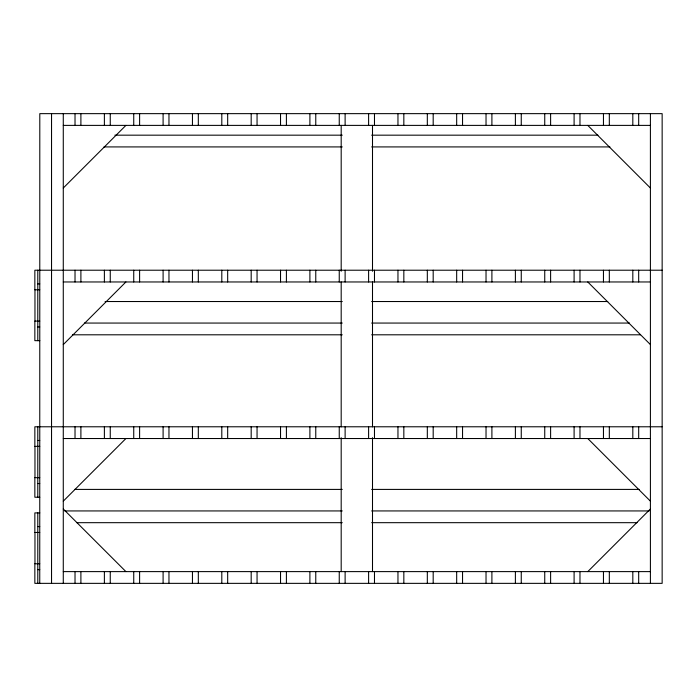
<?xml version="1.0" encoding="UTF-8"?>
<svg xmlns="http://www.w3.org/2000/svg" width="697" height="697" viewBox="0 0 697 697"><rect width="100%" height="100%" fill="white"/><g stroke="black" fill="none" stroke-linecap="round" stroke-linejoin="round"><path stroke-width="1.05" d="M63.279 188.016L125.913 125.39M63.279 344.588L125.913 281.963M63.279 501.152L125.913 438.526M587.78 571.61L650.406 508.984M63.279 125.39L650.406 125.39M114.874 135.174L342.271 135.174M371.649 135.174L597.956 135.174M103.992 146.919L342.271 146.919M371.649 146.919L609.927 146.919M662.15 270.218L34.85 270.218L34.85 289.786L39.746 289.786M63.279 281.963L650.406 281.963M37.786 283.914L39.746 283.914M105.081 301.531L342.271 301.531M371.649 301.531L607.749 301.531M39.746 321.099L34.85 321.099L34.85 340.667L39.799 340.667M84.407 323.06L342.271 323.06M371.649 323.06L629.513 323.06M37.786 326.971L39.746 326.971M72.436 334.804L342.271 334.804M371.649 334.804L640.386 334.804M662.15 426.782L34.85 426.782L34.85 446.35L39.746 446.35M63.279 438.526L650.406 438.526M37.786 440.487L39.746 440.487M39.746 477.672L34.85 477.672L34.85 497.24L39.799 497.24M37.786 483.535L39.746 483.535M74.614 489.407L342.271 489.407M371.649 489.407L639.297 489.407M64.821 510.936L342.271 510.936M371.649 510.936L649.09 510.936M39.799 512.896L34.85 512.896L34.85 532.464L39.746 532.464M76.792 522.68L342.271 522.68M371.649 522.68L637.128 522.68M37.786 526.592L39.746 526.592M39.746 563.777L34.85 563.777L34.85 583.354L662.15 583.354L662.15 113.646L39.799 113.646L39.746 583.354M37.786 569.649L39.746 569.649M63.279 571.61L650.406 571.61M587.78 125.39L650.406 188.016M587.78 281.963L650.406 344.588M587.78 438.526L650.406 501.152M63.279 508.984L125.913 571.61M650.406 113.646L650.406 583.354M638.687 113.646L638.687 125.39M638.687 270.218L638.687 281.963M638.687 426.782L638.687 438.526M638.687 571.61L638.687 583.354M632.815 113.646L632.815 125.39M632.815 270.218L632.815 281.963M632.815 426.782L632.815 438.526M632.815 571.61L632.815 583.354M609.326 113.646L609.326 125.39M609.326 270.218L609.326 281.963M609.326 426.782L609.326 438.526M609.326 571.61L609.326 583.354M603.454 113.646L603.454 125.39M603.454 270.218L603.454 281.963M603.454 426.782L603.454 438.526M603.454 571.61L603.454 583.354M579.974 113.646L579.974 125.39M579.974 270.218L579.974 281.963M579.974 426.782L579.974 438.526M579.974 571.61L579.974 583.354M574.101 113.646L574.101 125.39M574.101 270.218L574.101 281.963M574.101 426.782L574.101 438.526M574.101 571.61L574.101 583.354M550.613 113.646L550.613 125.39M550.613 270.218L550.613 281.963M550.613 426.782L550.613 438.526M550.613 571.61L550.613 583.354M544.74 113.646L544.74 125.39M544.74 270.218L544.74 281.963M544.74 426.782L544.74 438.526M544.74 571.61L544.74 583.354M521.26 113.646L521.26 125.39M521.26 270.218L521.26 281.963M521.26 426.782L521.26 438.526M521.26 571.61L521.26 583.354M515.388 113.646L515.388 125.39M515.388 270.218L515.388 281.963M515.388 426.782L515.388 438.526M515.388 571.61L515.388 583.354M491.899 113.646L491.899 125.39M491.899 270.218L491.899 281.963M491.899 426.782L491.899 438.526M491.899 571.61L491.899 583.354M486.027 113.646L486.027 125.39M486.027 270.218L486.027 281.963M486.027 426.782L486.027 438.526M486.027 571.61L486.027 583.354M462.547 113.646L462.547 125.39M462.547 270.218L462.547 281.963M462.547 426.782L462.547 438.526M462.547 571.61L462.547 583.354M456.674 113.646L456.674 125.39M456.674 270.218L456.674 281.963M456.674 426.782L456.674 438.526M456.674 571.61L456.674 583.354M433.185 113.646L433.185 125.39M433.185 270.218L433.185 281.963M433.185 426.782L433.185 438.526M433.185 571.61L433.185 583.354M427.322 113.646L427.322 125.39M427.322 270.218L427.322 281.963M427.322 426.782L427.322 438.526M427.322 571.61L427.322 583.354M403.833 113.646L403.833 125.39M403.833 270.218L403.833 281.963M403.833 426.782L403.833 438.526M403.833 571.61L403.833 583.354M397.961 113.646L397.961 125.39M397.961 270.218L397.961 281.963M397.961 426.782L397.961 438.526M397.961 571.61L397.961 583.354M374.481 113.646L374.481 125.39M374.481 270.218L374.481 281.963M374.481 426.782L374.481 438.526M374.481 571.61L374.481 583.354M372.503 125.39L372.503 271.229M372.503 281.963L372.503 426.86M372.503 437.672L372.503 571.61M368.608 113.646L368.608 125.39M368.608 270.218L368.608 281.963M368.608 426.782L368.608 438.526M368.608 571.61L368.608 583.354M345.12 113.646L345.12 125.39M345.12 270.218L345.12 281.963M345.12 426.782L345.12 438.526M345.12 571.61L345.12 583.354M341.19 125.39L341.19 271.229M341.19 281.963L341.19 426.86M341.19 437.672L341.19 571.61M339.247 113.646L339.247 125.39M339.247 270.218L339.247 281.963M339.247 426.782L339.247 438.526M339.247 571.61L339.247 583.354M315.767 113.646L315.767 125.39M315.767 270.218L315.767 281.963M315.767 426.782L315.767 438.526M315.767 571.61L315.767 583.354M309.895 113.646L309.895 125.39M309.895 270.218L309.895 281.963M309.895 426.782L309.895 438.526M309.895 571.61L309.895 583.354M286.406 113.646L286.406 125.39M286.406 270.218L286.406 281.963M286.406 426.782L286.406 438.526M286.406 571.61L286.406 583.354M280.534 113.646L280.534 125.39M280.534 270.218L280.534 281.963M280.534 426.782L280.534 438.526M280.534 571.61L280.534 583.354M257.054 113.646L257.054 125.39M257.054 270.218L257.054 281.963M257.054 426.782L257.054 438.526M257.054 571.61L257.054 583.354M251.181 113.646L251.181 125.39M251.181 270.218L251.181 281.963M251.181 426.782L251.181 438.526M251.181 571.61L251.181 583.354M227.675 113.646L227.675 125.39M227.675 270.218L227.675 281.963M227.675 426.782L227.675 438.526M227.675 571.61L227.675 583.354M221.803 113.646L221.803 125.39M221.803 270.218L221.803 281.963M221.803 426.782L221.803 438.526M221.803 571.61L221.803 583.354M198.323 113.646L198.323 125.39M198.323 270.218L198.323 281.963M198.323 426.782L198.323 438.526M198.323 571.61L198.323 583.354M192.45 113.646L192.45 125.39M192.45 270.218L192.45 281.963M192.45 426.782L192.45 438.526M192.45 571.61L192.45 583.354M168.962 113.646L168.962 125.39M168.962 270.218L168.962 281.963M168.962 426.782L168.962 438.526M168.962 571.61L168.962 583.354M163.098 113.646L163.098 125.39M163.098 270.218L163.098 281.963M163.098 426.782L163.098 438.526M163.098 571.61L163.098 583.354M139.609 113.646L139.609 125.39M139.609 270.218L139.609 281.963M139.609 426.782L139.609 438.526M139.609 571.61L139.609 583.354M133.737 113.646L133.737 125.39M133.737 270.218L133.737 281.963M133.737 426.782L133.737 438.526M133.737 571.61L133.737 583.354M110.257 113.646L110.257 125.39M110.257 270.218L110.257 281.963M110.257 426.782L110.257 438.526M110.257 571.61L110.257 583.354M104.384 113.646L104.384 125.39M104.384 270.218L104.384 281.963M104.384 426.782L104.384 438.526M104.384 571.61L104.384 583.354M80.896 113.646L80.896 125.39M80.896 270.218L80.896 281.963M80.896 426.782L80.896 438.526M80.896 571.61L80.896 583.354M75.023 113.646L75.023 125.39M75.023 270.218L75.023 281.963M75.023 426.782L75.023 438.526M75.023 571.61L75.023 583.354M63.279 113.646L63.279 583.354M51.543 113.646L51.543 583.354M37.786 270.218L37.786 340.667M37.786 426.782L37.786 497.24M37.786 512.896L37.786 583.354M34.963 289.786L34.963 321.099M34.963 446.35L34.963 477.672M34.963 532.464L34.963 563.777"/></g></svg>
